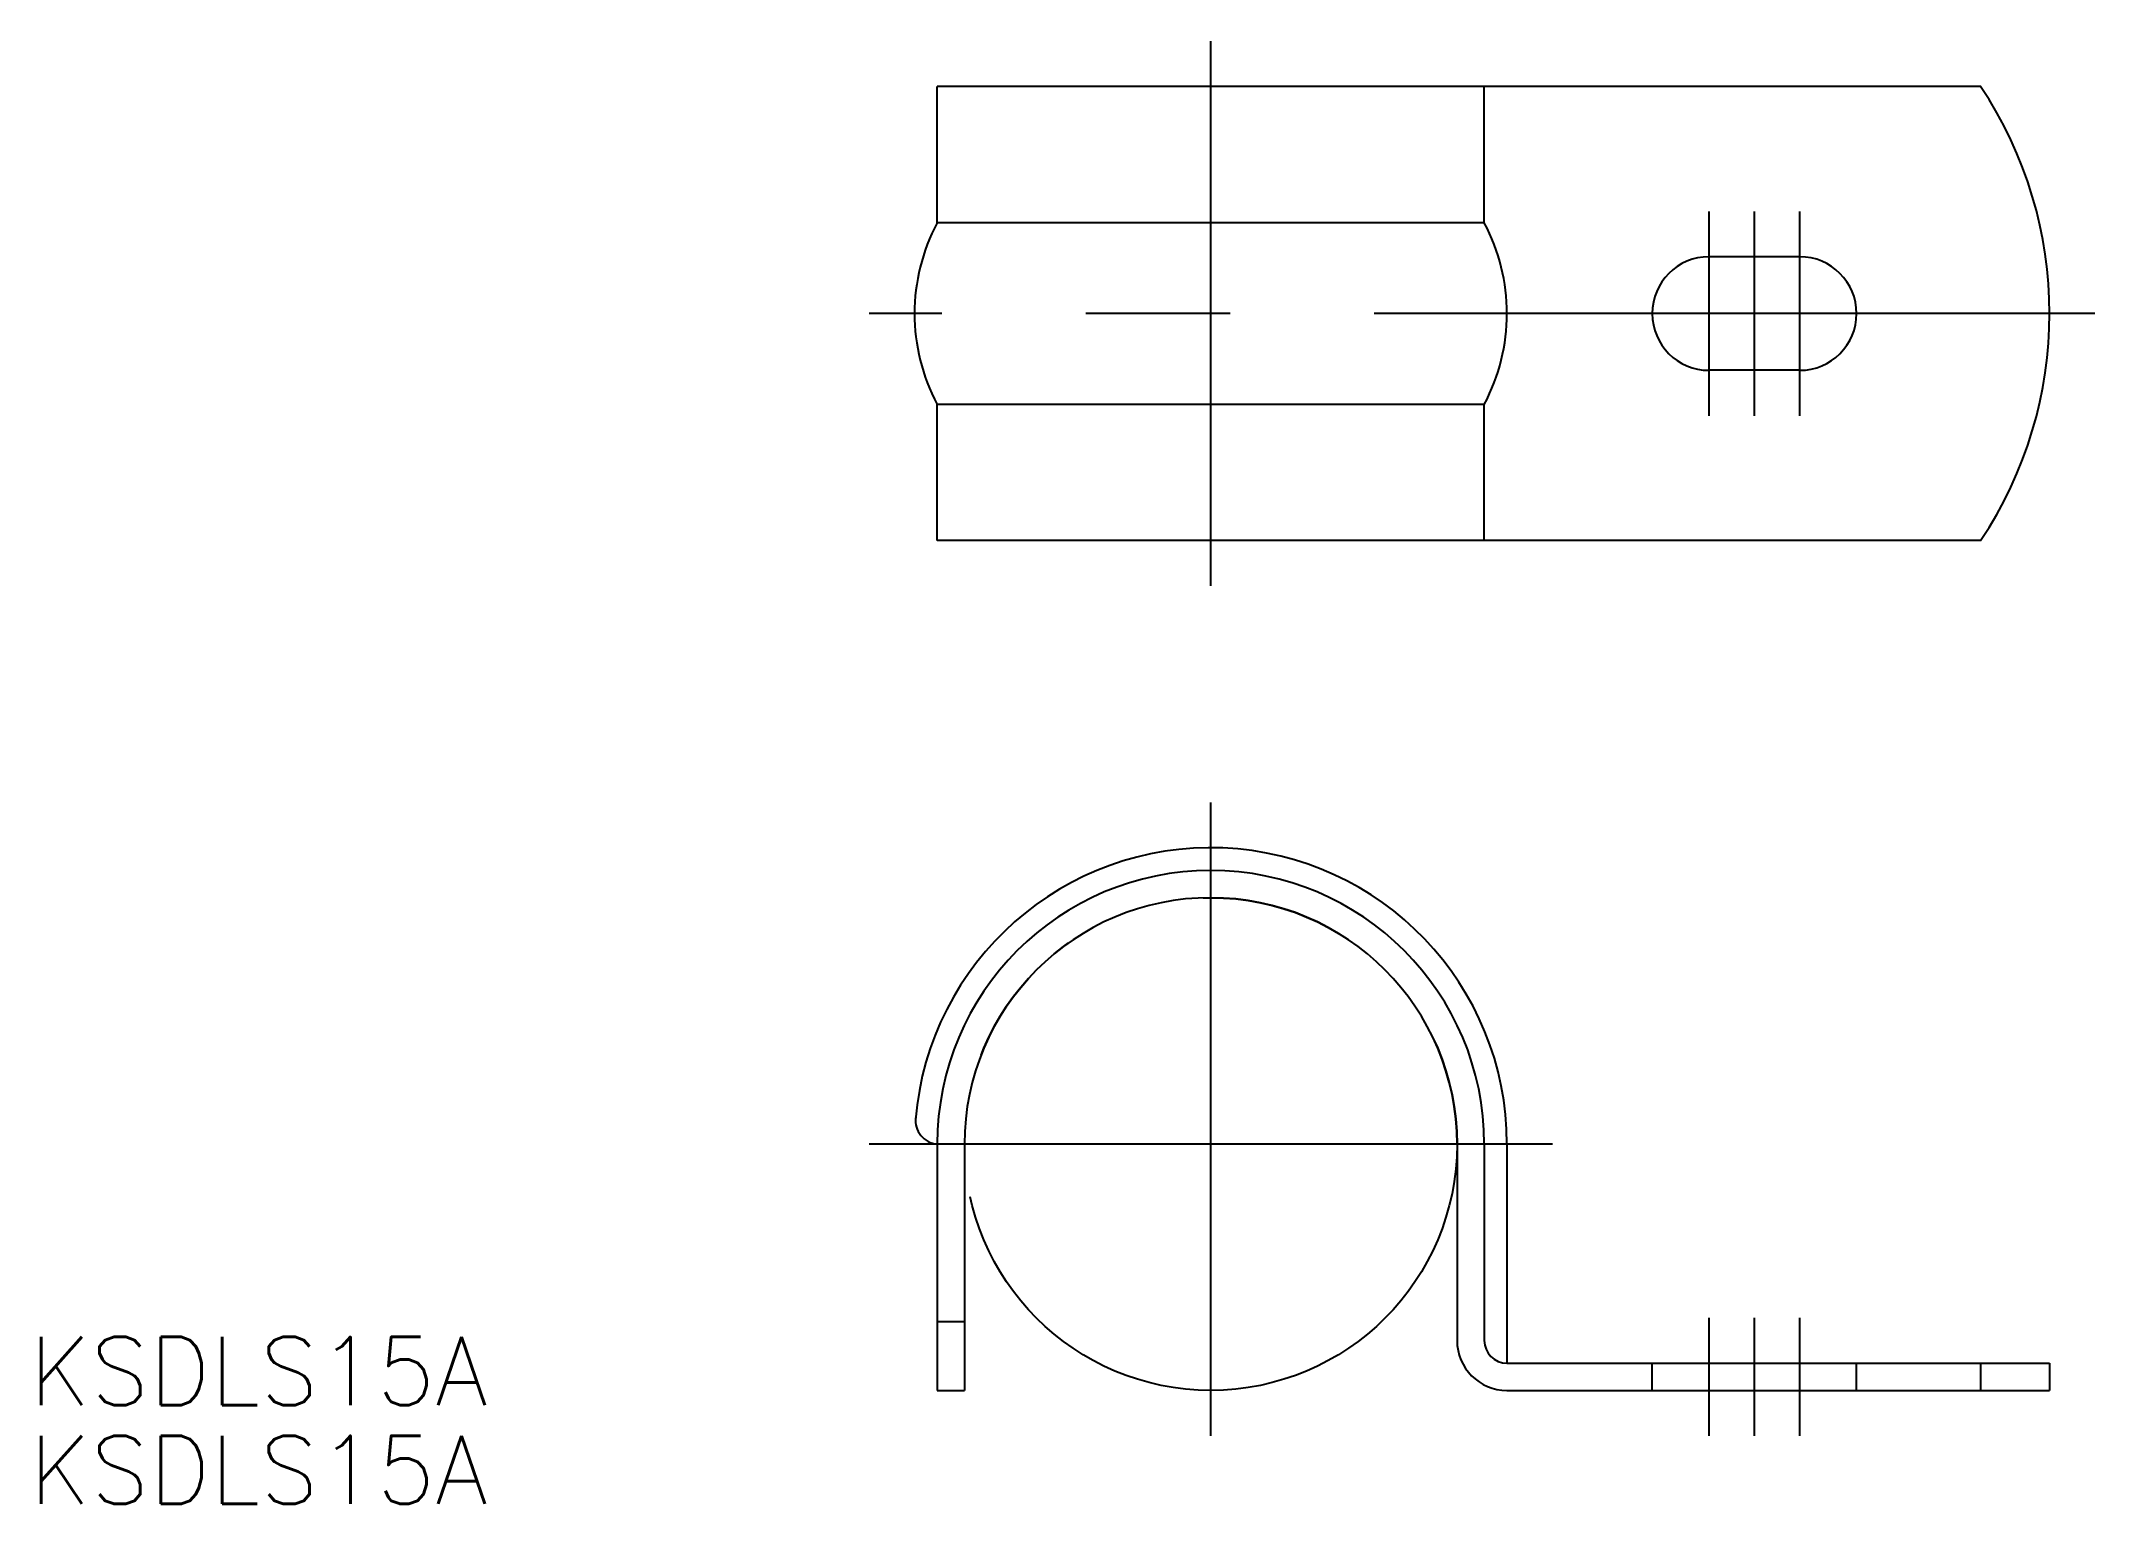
# Model space of a CAD drawing. Extents: x -51.5 to 39, y -15.9 to 48.6.
import ezdxf

# ---------------------------------------------------------------- set-up
doc = ezdxf.new("R2010")
doc.units = 0
for name, pattern in [('CENTER', [50.8, 31.75, -6.35, 6.35, -6.35]), ('DASHED', [19.05, 12.7, -6.35]), ('PHANTOM', [63.5, 31.75, -6.35, 6.35, -6.35, 6.35, -6.35])]:
    doc.linetypes.add(name, pattern=pattern)
doc.layers.get('0').update_dxf_attribs({"linetype": 'CONTINUOUS'})
doc.layers.add('CENTER', color=1, linetype='CENTER')
doc.styles.get("Standard").update_dxf_attribs({"font": 'txt.shx', "height": 3, "bigfont": 'bigfont.shx'})

msp = doc.modelspace()

# ---------------------------------------------------------------- linework, layer by layer
at = {"color": 7, "linetype": 'CONTINUOUS'}
for p, q in [((33.917, 46.579), (-12.05, 46.579)), ((-12.05, 40.579), (-12.05, 46.579)), ((12.05, 40.579), (12.05, 46.579)), ((12.05, 40.579), (-12.05, 40.579)), ((25.95, 39.079), (21.95, 39.079)), ((25.95, 34.079), (21.95, 34.079)), ((12.05, 32.579), (-12.05, 32.579)), ((-12.05, 26.579), (-12.05, 32.579)), ((12.05, 26.579), (12.05, 32.579)), ((33.917, 26.579), (-12.05, 26.579)), ((-12.05, 0), (-12.05, -10.85)), ((-10.85, 0), (-10.85, -10.85)), ((10.85, 0), (10.85, -8.65)), ((12.05, 0), (12.05, -8.65)), ((13.05, 0), (13.05, -9.65)), ((-12.05, -7.817), (-10.85, -7.817)), ((13.05, -9.65), (36.95, -9.65)), ((33.917, -10.85), (33.917, -9.65)), ((36.95, -9.65), (36.95, -10.85)), ((-12.05, -10.85), (-10.85, -10.85)), ((13.05, -10.85), (36.95, -10.85))]:
    msp.add_line(p, q, dxfattribs=at)
at = {"color": 3, "linetype": 'DASHED'}
for p, q in [((19.45, -10.85), (19.45, -9.65)), ((28.45, -10.85), (28.45, -9.65))]:
    msp.add_line(p, q, dxfattribs=at)
at = {"color": 3, "linetype": 'PHANTOM'}
msp.add_circle((0, 0), 10.85, dxfattribs=at)
at = {"color": 7, "linetype": 'CONTINUOUS'}
for centre, radius, start, end in [((18.95, 36.579), 18, 326.25101, 33.74899), ((-4.55, 36.579), 8.5, 151.92751, 208.07249), ((4.55, 36.579), 8.5, 331.92751, 28.07249), ((21.95, 36.579), 2.5, 90, 270), ((25.95, 36.579), 2.5, 270, 90), ((0, 0), 13.05, 0, 175.28268), ((0, 0), 12.05, 0, 180), ((0, 0), 10.85, 0, 180), ((-11.957, 1.045), 1.049, 173.73754, 264.89988), ((13.05, -8.65), 2.2, 180, 270), ((13.05, -8.65), 1, 180, 270)]:
    msp.add_arc(centre, radius, start, end, dxfattribs=at)
at = {"layer": 'CENTER', "color": 1, "linetype": 'CENTER'}
for p, q in [((0, 24.579), (0, 48.579)), ((21.95, 32.079), (21.95, 41.079)), ((23.95, 32.079), (23.95, 41.079)), ((25.95, 32.079), (25.95, 41.079)), ((38.95, 36.579), (-15.05, 36.579)), ((0, -12.85), (0, 15.05)), ((15.05, 0), (-15.05, 0)), ((21.95, -12.85), (21.95, -7.65)), ((23.95, -12.85), (23.95, -7.65)), ((25.95, -12.85), (25.95, -7.65))]:
    msp.add_line(p, q, dxfattribs=at)

# ---------------------------------------------------------------- texts
at = {"color": 7, "linetype": 'CONTINUOUS'}
for p in [(-52.039, -11.496), (-52.039, -15.851)]:
    msp.add_text('KSDLS15A', height=3, dxfattribs=at).set_placement(p)

doc.saveas('drawing.dxf')
